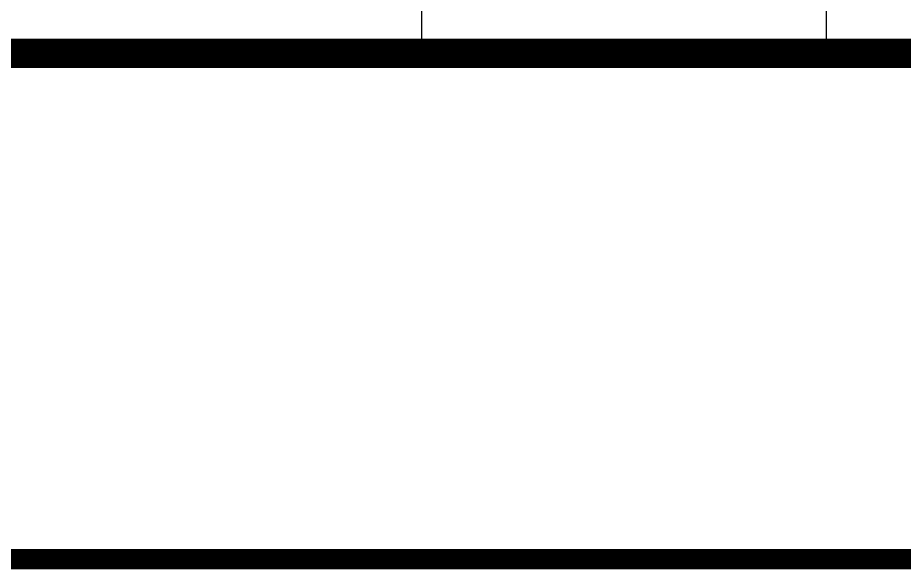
# Model space of a CAD drawing. Extents: x 447413 to 2975780, y -1432727 to 1301644.
# Drawn here: x 2632501 to 2635129, y 448798 to 450434 of the extents above; entities that cross this region are included whole.
import ezdxf

# ---------------------------------------------------------------- set-up
doc = ezdxf.new("R2010")
doc.units = 0
doc.header["$LTSCALE"] = 1000
doc.header["$MEASUREMENT"] = 0
doc.layers.add('图框', color=253, linetype='Continuous')

# ---------------------------------------------------------------- blocks, each defined once
blk = doc.blocks.new('A$C6B0021A6')
at = {"layer": '图框', "color": 153}
for p, q in [((117920, 11820, -84000), (111420, 11820, -84000)), ((117920, 11020, -84000), (111420, 11020, -84000))]:
    blk.add_line(p, q, dxfattribs=at)
at = {"layer": '图框', "color": 2, "const_width": 40, "elevation": -84000}
blk.add_lwpolyline([(20, 84120), (118920, 84120), (118920, 20), (20, 20)], close=True, dxfattribs=at)
at = {"layer": '图框', "color": 153, "const_width": 58, "elevation": -84000}
for points in [[(111420, 83120), (117920, 83120), (117920, 1020), (111420, 1020)], [(111420, 30220), (117920, 30220), (117920, 1020), (111420, 1020)]]:
    blk.add_lwpolyline(points, close=True, dxfattribs=at)

msp = doc.modelspace()

# ---------------------------------------------------------------- block references
at = {"xscale": 1.5, "yscale": 1.5, "zscale": 1.5, "rotation": 270}
msp.add_blockref('A$C6B0021A6', (2617168.3, 627208.4, 252000), dxfattribs=at)

doc.saveas('drawing.dxf')
